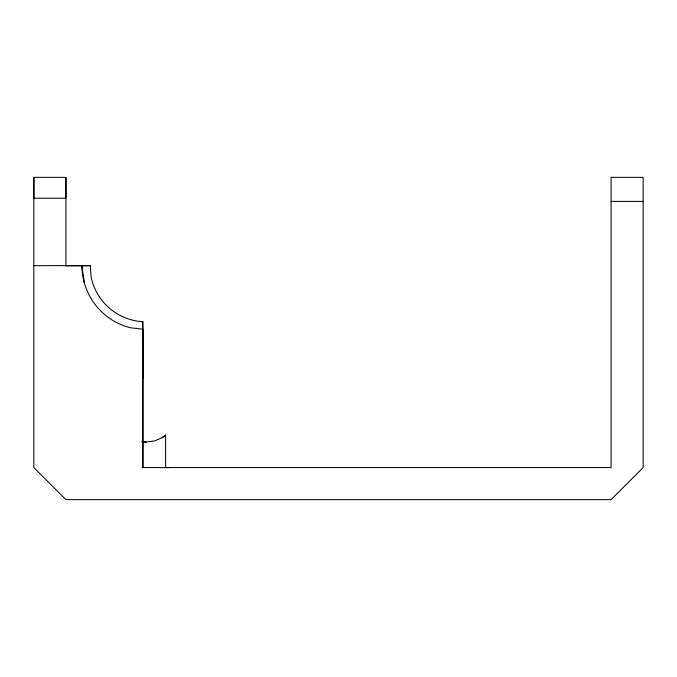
<?xml version="1.0" encoding="UTF-8"?>
<svg xmlns="http://www.w3.org/2000/svg" width="677" height="677" viewBox="0 0 677 677"><rect width="100%" height="100%" fill="white"/><g stroke="black" fill="none" stroke-linecap="round" stroke-linejoin="round"><path stroke-width="1.02" d="M33.85 177.357L33.85 198.2L65.914 198.2L65.914 177.357L33.85 177.357L33.85 467.579L65.914 499.643L611.086 499.643L643.15 467.579L643.15 177.357L611.086 177.357L611.086 467.579L141.984 467.579M142.779 321.727L142.788 378.358L142.788 321.71A56.123 56.123 0 0 1 91.116 276.995L90.303 265.689L65.212 265.629M142.881 345.448L142.881 467.579L142.881 329.174L130.695 327.812A64.137 64.137 0 0 1 81.959 266.797L82.103 265.545L33.85 265.689M141.992 441.802A32.064 32.064 0 0 0 146.181 442.064L154.483 440.939L162.201 437.706L165.62 435.083L165.62 467.579L168.835 467.562M162.201 437.706L165.628 435.083M611.086 201.407L643.15 201.407M65.914 265.689L90.303 265.689M142.026 441.531L146.181 442.056M81.959 266.797L84.464 283.35M65.914 177.357L65.914 265.841"/></g></svg>
